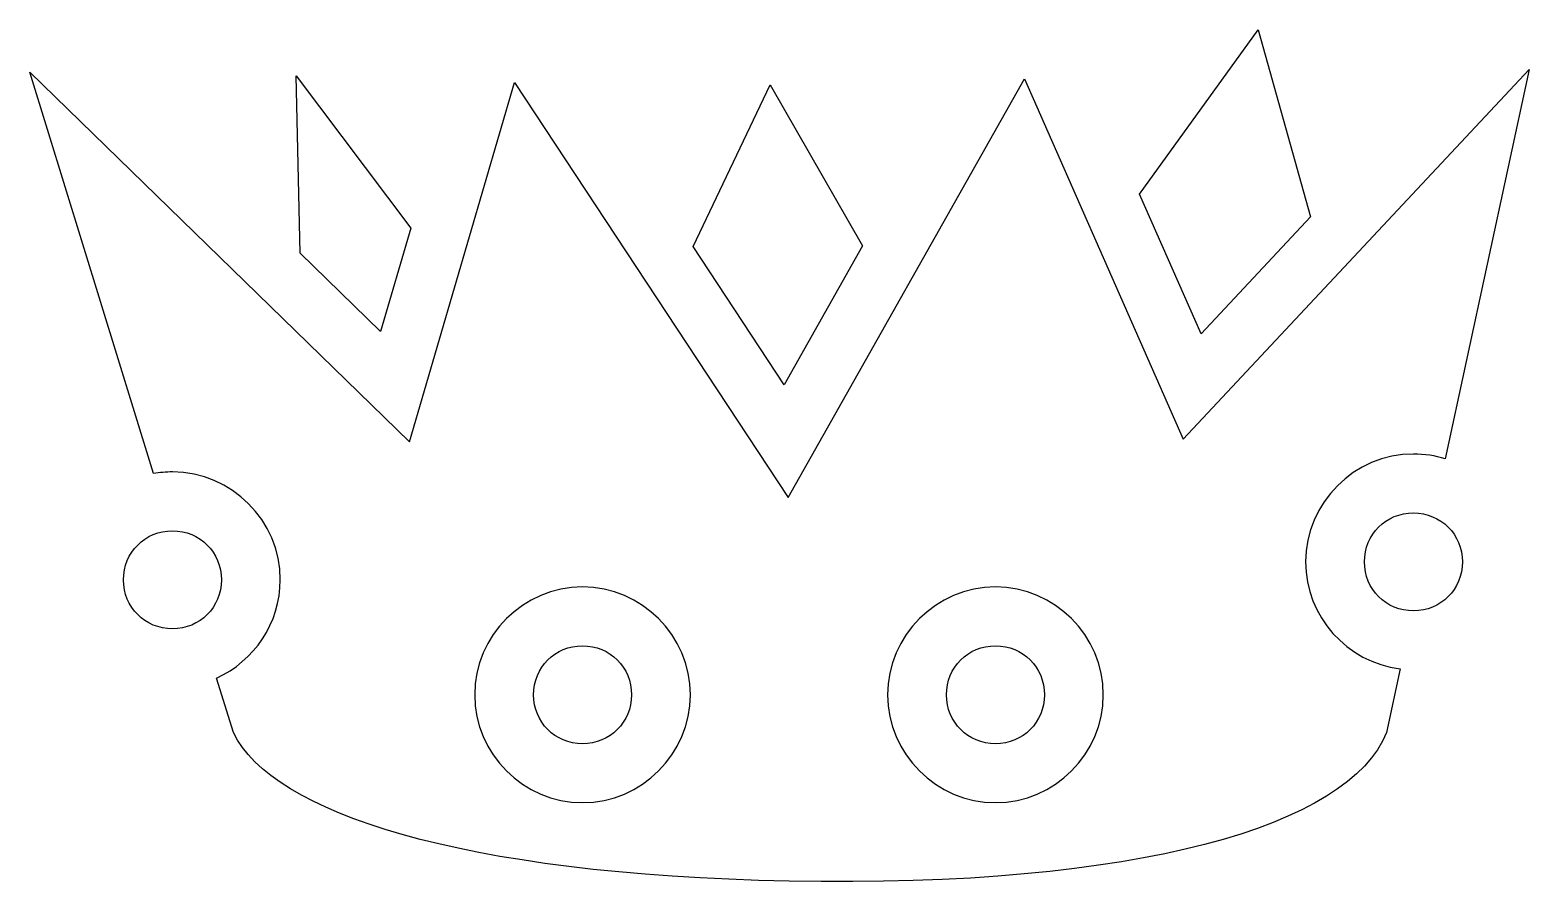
# Model space of a CAD drawing. Header units: centimetres. Extents: x -10 to 10, y -5.7 to 5.8.
import ezdxf

# ---------------------------------------------------------------- set-up
doc = ezdxf.new("R2010")
doc.units = ezdxf.units.CM
doc.header["$MEASUREMENT"] = 0
doc.layers.add('Layer 1', color=7, linetype='Continuous')

msp = doc.modelspace()

# ---------------------------------------------------------------- linework, layer by layer
at = {"layer": 'Layer 1'}
for points, knots in [([(6.42033, 5.75761), (6.42033, 5.75761), (4.8306, 3.55792), (4.8306, 3.55792), (4.8306, 3.55792), (4.8306, 3.55792), (5.65583, 1.68457), (5.65583, 1.68457), (5.65583, 1.68457), (5.65583, 1.68457), (7.12328, 3.25381), (7.12328, 3.25381), (7.12328, 3.25381), (7.12328, 3.25381), (6.42034, 5.75753), (6.42034, 5.75753), (6.42034, 5.75753), (6.42034, 5.75753), (6.42033, 5.75761), (6.42033, 5.75761)], [0, 0, 0, 0, 0.16666667, 0.16666667, 0.16666667, 0.16666667, 0.33333333, 0.33333333, 0.33333333, 0.33333333, 0.5, 0.5, 0.5, 0.5, 0.66666667, 0.66666667, 0.66666667, 0.66666667, 1, 1, 1, 1]), ([(10.04989, 5.22997), (10.04989, 5.22997), (5.41605, 0.27418), (5.41605, 0.27418), (5.41605, 0.27418), (5.41605, 0.27418), (3.28952, 5.10148), (3.28952, 5.10148), (3.28952, 5.10148), (3.28952, 5.10148), (0.12009, -0.50462), (0.12009, -0.50462), (0.12009, -0.50462), (0.12009, -0.50462), (-3.54633, 5.05227), (-3.54633, 5.05227), (-3.54633, 5.05227), (-3.54633, 5.05227), (-4.95196, 0.23998), (-4.95196, 0.23998), (-4.95196, 0.23998), (-4.95196, 0.23998), (-10.03927, 5.19383), (-10.03927, 5.19383), (-10.03927, 5.19383), (-10.03927, 5.19383), (-8.38207, -0.1868), (-8.38207, -0.1868), (-8.38207, -0.1868), (-8.30005, -0.17213), (-8.21593, -0.16403), (-8.12991, -0.16403), (-8.12991, -0.16403), (-7.33665, -0.16403), (-6.68524, -0.81561), (-6.68524, -1.60879), (-6.68524, -1.60879), (-6.68524, -2.19168), (-7.03717, -2.69765), (-7.53851, -2.92527), (-7.53851, -2.92527), (-7.53851, -2.92527), (-7.31346, -3.65604), (-7.31346, -3.65604), (-7.31346, -3.65604), (-6.78952, -4.72989), (-4.28314, -5.56001), (0.13264, -5.64662), (0.13264, -5.64662), (4.80506, -5.73829), (7.6436, -4.90699), (8.1384, -3.656), (8.1384, -3.656), (8.1384, -3.656), (8.13833, -3.65601), (8.13833, -3.65601), (8.13833, -3.65601), (8.13833, -3.65601), (8.32206, -2.80169), (8.32206, -2.80169), (8.32206, -2.80169), (7.61212, -2.71255), (7.05618, -2.1012), (7.05618, -1.36857), (7.05618, -1.36857), (7.05618, -0.57539), (7.70768, 0.07619), (8.50098, 0.07619), (8.50098, 0.07619), (8.64912, 0.07619), (8.79236, 0.05342), (8.9273, 0.01125), (8.9273, 0.01125), (8.9273, 0.01125), (10.0499, 5.23004), (10.0499, 5.23004), (10.0499, 5.23004), (10.0499, 5.23004), (10.04989, 5.22997), (10.04989, 5.22997)], [0, 0, 0, 0, 0.04761905, 0.04761905, 0.04761905, 0.04761905, 0.0952381, 0.0952381, 0.0952381, 0.0952381, 0.14285714, 0.14285714, 0.14285714, 0.14285714, 0.19047619, 0.19047619, 0.19047619, 0.19047619, 0.23809524, 0.23809524, 0.23809524, 0.23809524, 0.28571429, 0.28571429, 0.28571429, 0.28571429, 0.33333333, 0.33333333, 0.33333333, 0.33333333, 0.38095238, 0.38095238, 0.38095238, 0.38095238, 0.42857143, 0.42857143, 0.42857143, 0.42857143, 0.47619048, 0.47619048, 0.47619048, 0.47619048, 0.52380952, 0.52380952, 0.52380952, 0.52380952, 0.57142857, 0.57142857, 0.57142857, 0.57142857, 0.61904762, 0.61904762, 0.61904762, 0.61904762, 0.66666667, 0.66666667, 0.66666667, 0.66666667, 0.71428571, 0.71428571, 0.71428571, 0.71428571, 0.76190476, 0.76190476, 0.76190476, 0.76190476, 0.80952381, 0.80952381, 0.80952381, 0.80952381, 0.85714286, 0.85714286, 0.85714286, 0.85714286, 0.9047619, 0.9047619, 0.9047619, 0.9047619, 1, 1, 1, 1]), ([(-6.47025, 5.14394), (-6.47025, 5.14394), (-6.41881, 2.76832), (-6.41881, 2.76832), (-6.41881, 2.76832), (-6.41881, 2.76832), (-5.341, 1.71876), (-5.341, 1.71876), (-5.341, 1.71876), (-5.341, 1.71876), (-4.93652, 3.10364), (-4.93652, 3.10364), (-4.93652, 3.10364), (-4.93652, 3.10364), (-6.47017, 5.14398), (-6.47017, 5.14398), (-6.47017, 5.14398), (-6.47017, 5.14398), (-6.47025, 5.14394), (-6.47025, 5.14394)], [0, 0, 0, 0, 0.16666667, 0.16666667, 0.16666667, 0.16666667, 0.33333333, 0.33333333, 0.33333333, 0.33333333, 0.5, 0.5, 0.5, 0.5, 0.66666667, 0.66666667, 0.66666667, 0.66666667, 1, 1, 1, 1]), ([(-0.12039, 5.02124), (-0.12039, 5.02124), (-1.15279, 2.85549), (-1.15279, 2.85549), (-1.15279, 2.85549), (-1.15279, 2.85549), (0.06818, 1.00495), (0.06818, 1.00495), (0.06818, 1.00495), (0.06818, 1.00495), (1.11909, 2.86371), (1.11909, 2.86371), (1.11909, 2.86371), (1.11909, 2.86371), (-0.12044, 5.02128), (-0.12044, 5.02128), (-0.12044, 5.02128), (-0.12044, 5.02128), (-0.12039, 5.02124), (-0.12039, 5.02124)], [0, 0, 0, 0, 0.16666667, 0.16666667, 0.16666667, 0.16666667, 0.33333333, 0.33333333, 0.33333333, 0.33333333, 0.5, 0.5, 0.5, 0.5, 0.66666667, 0.66666667, 0.66666667, 0.66666667, 1, 1, 1, 1]), ([(8.50098, -0.71201), (8.13361, -0.71201), (7.84421, -1.00137), (7.84421, -1.36865), (7.84421, -1.36865), (7.84421, -1.73593), (8.13361, -2.02537), (8.50098, -2.02537), (8.50098, -2.02537), (8.86835, -2.02537), (9.15762, -1.73597), (9.15762, -1.36869), (9.15762, -1.36869), (9.15762, -1.00141), (8.86835, -0.71205), (8.50098, -0.71205), (8.50098, -0.71205), (8.50098, -0.71205), (8.50098, -0.71201), (8.50098, -0.71201)], [0, 0, 0, 0, 0.16666667, 0.16666667, 0.16666667, 0.16666667, 0.33333333, 0.33333333, 0.33333333, 0.33333333, 0.5, 0.5, 0.5, 0.5, 0.66666667, 0.66666667, 0.66666667, 0.66666667, 1, 1, 1, 1]), ([(-8.12998, -0.95215), (-8.49726, -0.95215), (-8.78666, -1.24159), (-8.78666, -1.60887), (-8.78666, -1.60887), (-8.78666, -1.97615), (-8.4973, -2.26555), (-8.12994, -2.26555), (-8.12994, -2.26555), (-7.76253, -2.26555), (-7.47326, -1.97619), (-7.47326, -1.60887), (-7.47326, -1.60887), (-7.47326, -1.24159), (-7.76253, -0.95215), (-8.1299, -0.95215), (-8.1299, -0.95215), (-8.1299, -0.95215), (-8.12998, -0.95215), (-8.12998, -0.95215)], [0, 0, 0, 0, 0.16666667, 0.16666667, 0.16666667, 0.16666667, 0.33333333, 0.33333333, 0.33333333, 0.33333333, 0.5, 0.5, 0.5, 0.5, 0.66666667, 0.66666667, 0.66666667, 0.66666667, 1, 1, 1, 1]), ([(-2.63423, -1.70451), (-1.84097, -1.70451), (-1.18956, -2.35601), (-1.18956, -3.14927), (-1.18956, -3.14927), (-1.18956, -3.94245), (-1.84097, -4.59394), (-2.63423, -4.59394), (-2.63423, -4.59394), (-3.42754, -4.59394), (-4.07899, -3.94244), (-4.07899, -3.14927), (-4.07899, -3.14927), (-4.07899, -2.3561), (-3.42749, -1.70451), (-2.63432, -1.70451), (-2.63432, -1.70451), (-2.63432, -1.70451), (-2.63423, -1.70451), (-2.63423, -1.70451)], [0, 0, 0, 0, 0.16666667, 0.16666667, 0.16666667, 0.16666667, 0.33333333, 0.33333333, 0.33333333, 0.33333333, 0.5, 0.5, 0.5, 0.5, 0.66666667, 0.66666667, 0.66666667, 0.66666667, 1, 1, 1, 1]), ([(2.89964, -1.70451), (3.6929, -1.70451), (4.34431, -2.35601), (4.34431, -3.14927), (4.34431, -3.14927), (4.34431, -3.94245), (3.6929, -4.59394), (2.89964, -4.59394), (2.89964, -4.59394), (2.10633, -4.59394), (1.45488, -3.94244), (1.45488, -3.14927), (1.45488, -3.14927), (1.45488, -2.3561), (2.10638, -1.70451), (2.89964, -1.70451)], [0, 0, 0, 0, 0.2, 0.2, 0.2, 0.2, 0.4, 0.4, 0.4, 0.4, 0.6, 0.6, 0.6, 0.6, 1, 1, 1, 1]), ([(-2.63428, -2.49263), (-3.00169, -2.49263), (-3.29096, -2.7819), (-3.29096, -3.14927), (-3.29096, -3.14927), (-3.29096, -3.51655), (-3.00169, -3.80599), (-2.63432, -3.80599), (-2.63432, -3.80599), (-2.26704, -3.80599), (-1.97768, -3.51655), (-1.97768, -3.14927), (-1.97768, -3.14927), (-1.97768, -2.78199), (-2.26695, -2.49259), (-2.63436, -2.49259), (-2.63436, -2.49259), (-2.63436, -2.49259), (-2.63428, -2.49263), (-2.63428, -2.49263)], [0, 0, 0, 0, 0.16666667, 0.16666667, 0.16666667, 0.16666667, 0.33333333, 0.33333333, 0.33333333, 0.33333333, 0.5, 0.5, 0.5, 0.5, 0.66666667, 0.66666667, 0.66666667, 0.66666667, 1, 1, 1, 1]), ([(2.8996, -2.49263), (2.53223, -2.49263), (2.24292, -2.7819), (2.24292, -3.14927), (2.24292, -3.14927), (2.24292, -3.51655), (2.53228, -3.80599), (2.89964, -3.80599), (2.89964, -3.80599), (3.267, -3.80599), (3.55636, -3.51655), (3.55636, -3.14927), (3.55636, -3.14927), (3.55636, -2.78199), (3.267, -2.49259), (2.89964, -2.49259), (2.89964, -2.49259), (2.89964, -2.49259), (2.8996, -2.49263), (2.8996, -2.49263)], [0, 0, 0, 0, 0.16666667, 0.16666667, 0.16666667, 0.16666667, 0.33333333, 0.33333333, 0.33333333, 0.33333333, 0.5, 0.5, 0.5, 0.5, 0.66666667, 0.66666667, 0.66666667, 0.66666667, 1, 1, 1, 1])]:
    msp.add_open_spline(points, degree=3, knots=knots, dxfattribs=at)

doc.saveas('drawing.dxf')
